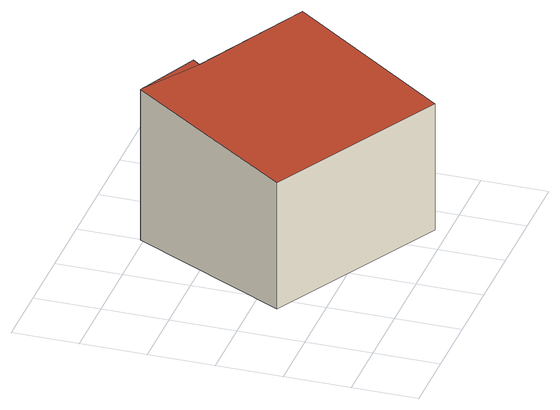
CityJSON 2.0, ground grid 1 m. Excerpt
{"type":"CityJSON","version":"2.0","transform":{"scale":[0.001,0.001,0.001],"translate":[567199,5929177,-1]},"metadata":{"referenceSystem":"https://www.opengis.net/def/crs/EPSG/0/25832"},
"CityObjects":{
"building1":{"type":"Building","attributes":{"Grundfläche 2D":"8.287374","Grundhöhe NN":"-0.001"},"geometry":[{"type":"Solid","lod":"3","boundaries":[[[[0,1,2,3,4]],[[5,3,2]],[[6,7,4,3]],[[7,8,0,4]],[[8,9,1,0]],[[9,10,2,1]],[[10,11,5,2]],[[11,6,3,5]],[[11,10,9,8,7,6]]]],"semantics":{"surfaces":[{"type":"RoofSurface"},{"type":"WallSurface"},{"type":"GroundSurface"}],"values":[[0,0,1,1,1,1,1,1,2]]}}]}
},
"vertices":[
[3518,205,3048],[4744,2544,3448],[2913,3480,3448],[2000,4053,3448],[770,1657,3048],[2971,3587,3462],[2000,4053,999],[770,1657,999],[3518,205,999],[4744,2544,999],[2913,3480,999],[2971,3587,999]
]}
